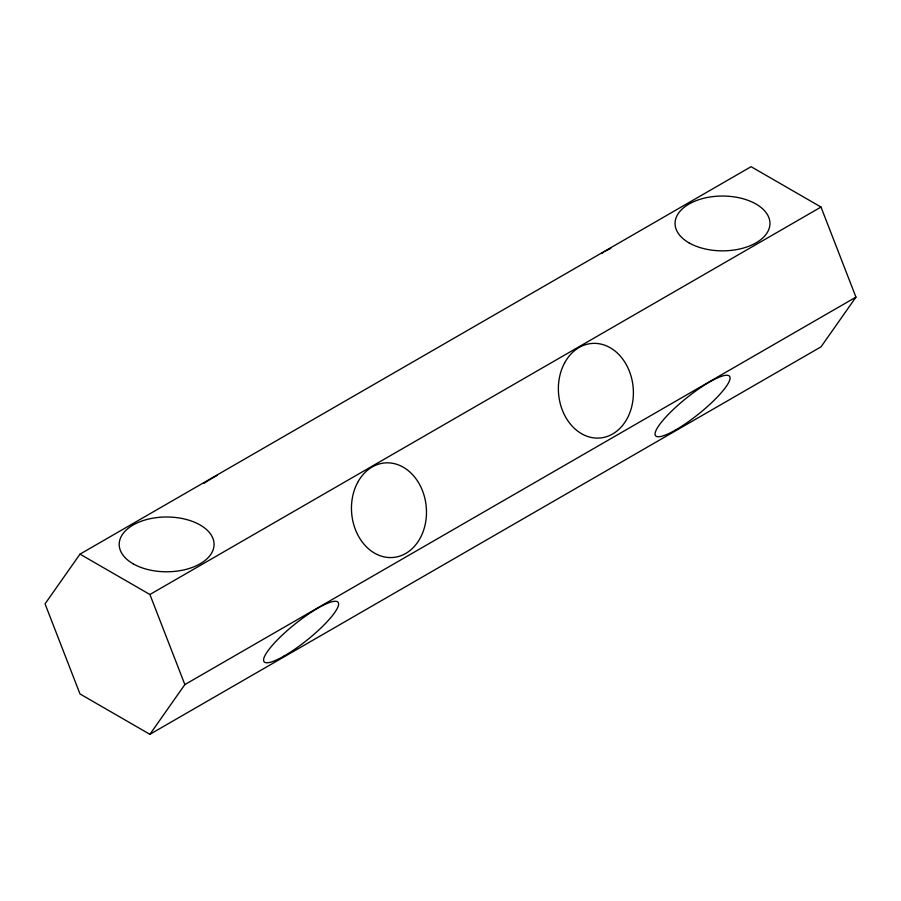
<?xml version="1.0" encoding="UTF-8"?>
<svg xmlns="http://www.w3.org/2000/svg" width="901" height="901" viewBox="0 0 901 901"><rect width="100%" height="100%" fill="white"/><g stroke="black" fill="none" stroke-linecap="round" stroke-linejoin="round"><path stroke-width="1.35" d="M79.998 554.138L45.05 603.861L79.998 693.95L149.904 734.315L821.002 346.862L855.95 297.139L821.002 207.05L751.096 166.685L79.998 554.138L149.904 594.502L184.863 684.58L149.904 734.315M149.904 594.502L821.002 207.05M184.863 684.58L855.95 297.139M601.496 253.474A47.449 10.024 -38.8 0 1 603.749 252.122M604.841 251.492A47.449 10.024 -38.8 0 1 610.754 248.349M204.144 483.274A47.449 10.024 -38.8 0 1 216.995 475.514M564.578 362.968A47.449 37.425 84.9 0 0 593.635 437.863A47.449 37.425 84.9 0 0 629.439 371.358A47.449 37.425 84.9 0 0 564.578 362.968M688.95 242.819A47.449 27.402 0 0 0 768.339 230.543A47.449 27.402 0 0 0 710.225 196.981A47.449 27.402 0 0 0 688.95 242.819M357.663 482.44A47.449 37.425 84.9 0 0 386.72 557.336A47.449 37.425 84.9 0 0 422.524 490.831A47.449 37.425 84.9 0 0 357.663 482.44M133.066 563.756A47.449 27.402 0 0 0 212.456 551.48A47.449 27.402 0 0 0 154.341 517.929A47.449 27.402 0 0 0 133.066 563.756M675.423 430.081A47.449 10.024 -38.8 0 0 730.035 377.418A47.449 10.024 -38.8 0 0 672.225 410.529A47.449 10.024 -38.8 0 0 675.423 430.081M283.961 656.097A47.449 10.024 -38.8 0 0 338.562 603.433A47.449 10.024 -38.8 0 0 280.763 636.545A47.449 10.024 -38.8 0 0 283.961 656.097"/></g></svg>
